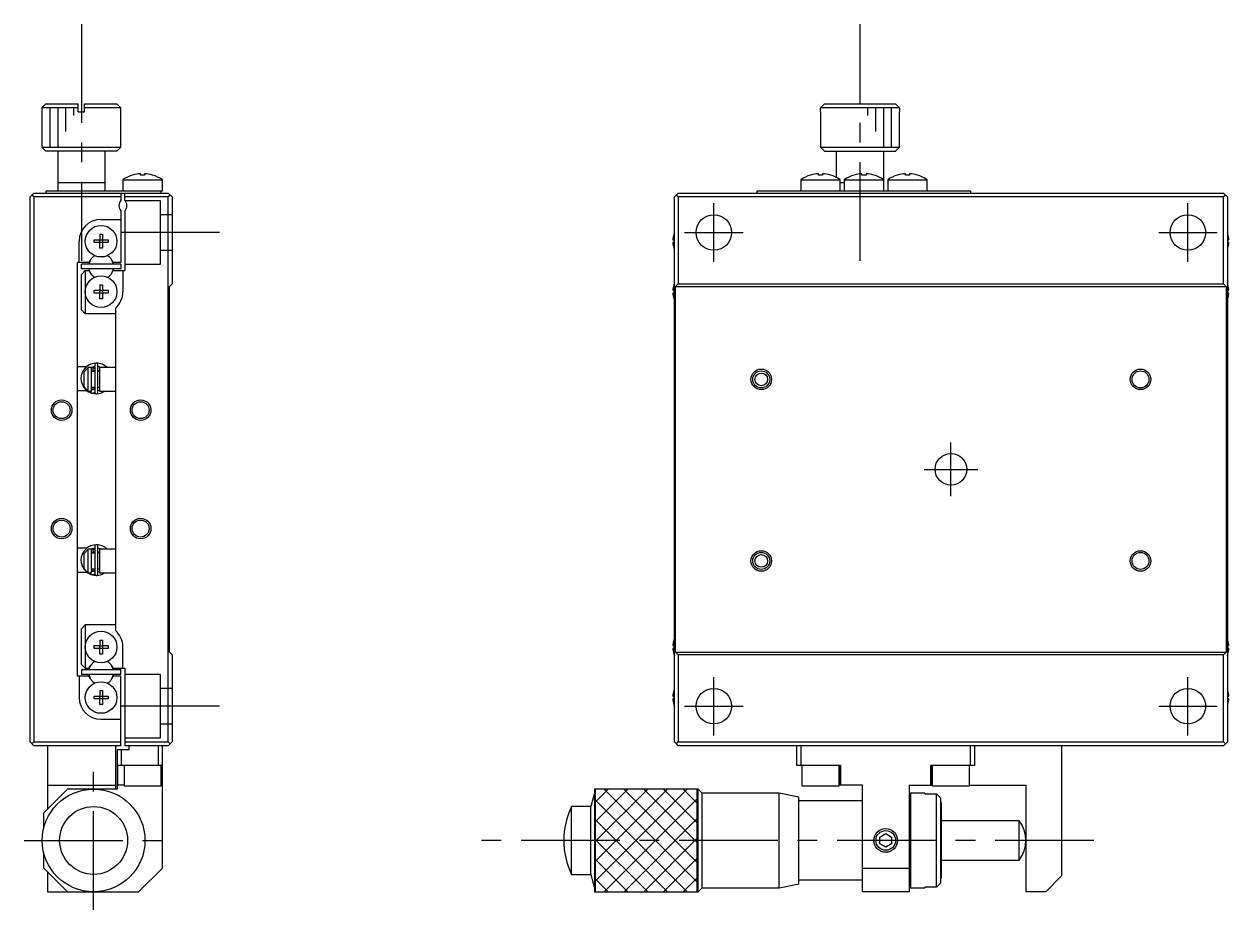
# Model space of a CAD drawing. Extents: x -13 to 389, y 6 to 278.
# Drawn here: x 236.7 to 389.2, y 102.6 to 214.8 of the extents above; entities that cross this region are included whole.
import ezdxf

# ---------------------------------------------------------------- set-up
doc = ezdxf.new("R2010")
doc.units = 0
doc.header["$LTSCALE"] = 10
doc.linetypes.add('CENTER', pattern=[2, 1.25, -0.25, 0.25, -0.25])
doc.linetypes.add('DASHED', pattern=[3.5, 2, -1.5])
doc.layers.get('0').update_dxf_attribs({"linetype": 'CONTINUOUS'})
doc.layers.add('CENTER', color=1, linetype='CENTER')

msp = doc.modelspace()

# ---------------------------------------------------------------- linework, layer by layer
at = {"color": 7, "linetype": 'CONTINUOUS'}
for p, q in [((239.458099, 204.726828), (238.958099, 204.226828)), ((239.458099, 204.726828), (243.558099, 204.726828)), ((243.558099, 203.726828), (243.558099, 204.726828)), ((244.358099, 204.726828), (248.458099, 204.726828)), ((244.358099, 203.726828), (244.358099, 204.726828)), ((248.958099, 204.226828), (248.458099, 204.726828)), ((337.529356, 204.226828), (338.031144, 204.726828)), ((338.031144, 204.726828), (346.995518, 204.726828)), ((346.995518, 204.726828), (347.497305, 204.226828)), ((243.558099, 204.226828), (238.958099, 204.226828)), ((238.958099, 204.226828), (238.958099, 199.226828)), ((243.558099, 203.726828), (244.358099, 203.726828)), ((248.958099, 204.226828), (244.358099, 204.226828)), ((248.958099, 199.226828), (248.958099, 204.226828)), ((337.513331, 203.726828), (337.529356, 203.726828)), ((337.513331, 203.726828), (337.513331, 199.226828)), ((337.529356, 203.726828), (337.529356, 204.226828)), ((347.497305, 204.226828), (337.529356, 204.226828)), ((347.497305, 204.226828), (347.497305, 203.726828)), ((347.497305, 203.726828), (347.513331, 203.726828)), ((347.513331, 199.226828), (347.513331, 203.726828)), ((238.958099, 199.226828), (248.958099, 199.226828)), ((238.958099, 199.226828), (239.458099, 198.726828)), ((248.458099, 198.726828), (239.458099, 198.726828)), ((240.958099, 198.726828), (240.958099, 193.726828)), ((246.958099, 193.726828), (246.958099, 198.726828)), ((248.458099, 198.726828), (248.958099, 199.226828)), ((337.513331, 199.226828), (347.513331, 199.226828)), ((337.513331, 199.226828), (338.013331, 198.726828)), ((338.013331, 198.726828), (347.013331, 198.726828)), ((339.513331, 198.726828), (339.513331, 195.407957)), ((345.513331, 193.726828), (345.513331, 198.726828)), ((347.013331, 198.726828), (347.513331, 199.226828)), ((250.44951, 195.689409), (250.446167, 195.696264)), ((251.448099, 195.689409), (251.448099, 195.861781)), ((251.968099, 195.689409), (251.448099, 195.689409)), ((251.968099, 195.861781), (251.968099, 195.689409)), ((252.970032, 195.696264), (252.966689, 195.689409)), ((336.254741, 195.689409), (336.251398, 195.696264)), ((337.253331, 195.689409), (337.253331, 195.861781)), ((337.773331, 195.689409), (337.253331, 195.689409)), ((337.773331, 195.861781), (337.773331, 195.689409)), ((338.775264, 195.696264), (338.77192, 195.689409)), ((341.754741, 195.689409), (341.751398, 195.696264)), ((342.753331, 195.689409), (342.753331, 195.861781)), ((343.273331, 195.689409), (342.753331, 195.689409)), ((343.273331, 195.861781), (343.273331, 195.689409)), ((344.275264, 195.696264), (344.27192, 195.689409)), ((347.254741, 195.689409), (347.251398, 195.696264)), ((348.253331, 195.689409), (348.253331, 195.861781)), ((348.773331, 195.689409), (348.253331, 195.689409)), ((348.773331, 195.861781), (348.773331, 195.689409)), ((349.775264, 195.696264), (349.77192, 195.689409)), ((239.508099, 193.426828), (239.508099, 193.726828)), ((239.508099, 193.726828), (254.208099, 193.726828)), ((246.958099, 194.726828), (240.958099, 194.726828)), ((249.208099, 195.118485), (254.208099, 195.118485)), ((249.208099, 195.118485), (249.208099, 193.726828)), ((254.008099, 193.726828), (254.008099, 193.426828)), ((254.208099, 193.726828), (254.208099, 195.118485)), ((329.513331, 193.426828), (329.513331, 193.726828)), ((329.513331, 193.726828), (356.513331, 193.726828)), ((335.013331, 195.118485), (335.013331, 193.726828)), ((335.013331, 195.118485), (340.013331, 195.118485)), ((340.013331, 193.726828), (340.013331, 195.118485)), ((340.513331, 194.726828), (340.013331, 194.726828)), ((340.513331, 195.118485), (340.513331, 193.726828)), ((340.513331, 195.118485), (345.513331, 195.118485)), ((346.013331, 195.118485), (346.013331, 193.726828)), ((346.013331, 195.118485), (351.013331, 195.118485)), ((351.013331, 193.726828), (351.013331, 195.118485)), ((356.513331, 193.726828), (356.513331, 193.426828)), ((237.958099, 193.426828), (237.458099, 192.926828)), ((237.458099, 123.926828), (237.458099, 192.926828)), ((237.958099, 192.926828), (237.708099, 193.176828)), ((237.958099, 193.426828), (254.958099, 193.426828)), ((248.958099, 192.926828), (237.958099, 192.926828)), ((237.958099, 192.926828), (237.958099, 123.926828)), ((248.958099, 193.426828), (248.958099, 192.488266)), ((249.458099, 192.488266), (249.458099, 193.426828)), ((254.958099, 192.926828), (249.458099, 192.926828)), ((254.958099, 193.426828), (255.458099, 192.926828)), ((255.208099, 193.176828), (254.958099, 192.926828)), ((254.958099, 123.926828), (254.958099, 192.926828)), ((255.458099, 192.926828), (255.458099, 181.926828)), ((319.513331, 193.426828), (319.013331, 192.926828)), ((319.013331, 123.926828), (319.013331, 192.926828)), ((319.513331, 192.926828), (319.263331, 193.176828)), ((319.513331, 193.426828), (388.513331, 193.426828)), ((388.513331, 192.926828), (319.513331, 192.926828)), ((319.513331, 192.926828), (319.513331, 181.926828)), ((389.013331, 192.926828), (388.513331, 193.426828)), ((388.763331, 193.176828), (388.513331, 192.926828)), ((388.513331, 181.926828), (388.513331, 192.926828)), ((389.013331, 192.926828), (389.013331, 123.926828)), ((248.958099, 191.16539), (248.958099, 184.626828)), ((249.458099, 191.16539), (249.458099, 183.626828)), ((246.408099, 190.076828), (248.958099, 190.076828)), ((246.278099, 188.21319), (246.638099, 188.21319)), ((246.278099, 188.21319), (246.278099, 187.506828)), ((246.638099, 188.21319), (246.638099, 187.506828)), ((318.939187, 188.215444), (318.943809, 188.21319)), ((389.082852, 188.21319), (389.087475, 188.215444)), ((243.658099, 184.626828), (243.658099, 187.326828)), ((245.571738, 187.146828), (245.571738, 187.506828)), ((245.571738, 187.506828), (246.278099, 187.506828)), ((246.278099, 187.146828), (245.571738, 187.146828)), ((246.288472, 187.496456), (246.278099, 187.506828)), ((246.288472, 187.1572), (246.278099, 187.146828)), ((246.278099, 186.440467), (246.278099, 187.146828)), ((246.638099, 186.440467), (246.278099, 186.440467)), ((246.288472, 187.496456), (246.627727, 187.496456)), ((246.288472, 187.1572), (246.288472, 187.496456)), ((246.627727, 187.1572), (246.288472, 187.1572)), ((246.627727, 187.496456), (246.638099, 187.506828)), ((246.627727, 187.496456), (246.627727, 187.1572)), ((246.627727, 187.1572), (246.638099, 187.146828)), ((246.638099, 187.506828), (247.344461, 187.506828)), ((246.638099, 187.146828), (246.638099, 186.440467)), ((247.344461, 187.146828), (246.638099, 187.146828)), ((247.344461, 187.506828), (247.344461, 187.146828)), ((318.823472, 187.506828), (318.943809, 187.506828)), ((318.943809, 187.146828), (318.823472, 187.146828)), ((318.943809, 186.440467), (318.939187, 186.438212)), ((318.943809, 187.506828), (318.943809, 187.146828)), ((389.082852, 187.506828), (389.20319, 187.506828)), ((389.082852, 187.146828), (389.082852, 187.506828)), ((389.20319, 187.146828), (389.082852, 187.146828)), ((389.087475, 186.438212), (389.082852, 186.440467)), ((243.458099, 132.226828), (243.458099, 184.626828)), ((244.913688, 184.626828), (243.458099, 184.626828)), ((245.083284, 184.920578), (244.913688, 184.626828)), ((248.002511, 184.626828), (247.832915, 184.920578)), ((248.958099, 184.626828), (248.002511, 184.626828)), ((243.958099, 183.826828), (243.958099, 184.426828)), ((248.958099, 184.426828), (243.958099, 184.426828)), ((248.958099, 183.826828), (243.958099, 183.826828)), ((243.958099, 183.126828), (244.458099, 183.626828)), ((243.958099, 178.626828), (243.958099, 183.126828)), ((244.458099, 183.626828), (244.913688, 183.626828)), ((244.458099, 183.626828), (244.458099, 178.126828)), ((244.913688, 183.626828), (245.083284, 183.333078)), ((247.832915, 183.333078), (248.002511, 183.626828)), ((248.002511, 183.626828), (249.458099, 183.626828)), ((248.958099, 184.426828), (248.958099, 183.826828)), ((249.208099, 183.626828), (249.208099, 180.926828)), ((246.278099, 181.81319), (246.638099, 181.81319)), ((246.278099, 181.81319), (246.278099, 181.106828)), ((246.638099, 181.81319), (246.638099, 181.106828)), ((255.108099, 181.576828), (255.458099, 181.926828)), ((255.108099, 135.276828), (255.108099, 181.576828)), ((318.939187, 181.815444), (318.943809, 181.81319)), ((319.163331, 181.576828), (319.513331, 181.926828)), ((319.163331, 135.276828), (319.163331, 181.576828)), ((319.163331, 181.576828), (388.863331, 181.576828)), ((319.513331, 181.926828), (388.513331, 181.926828)), ((388.513331, 181.926828), (388.863331, 181.576828)), ((388.863331, 181.576828), (388.863331, 135.276828)), ((389.082852, 181.81319), (389.087475, 181.815444)), ((245.571738, 180.746828), (245.571738, 181.106828)), ((245.571738, 181.106828), (246.278099, 181.106828)), ((246.278099, 180.746828), (245.571738, 180.746828)), ((246.288472, 181.096456), (246.278099, 181.106828)), ((246.288472, 180.7572), (246.278099, 180.746828)), ((246.278099, 180.040467), (246.278099, 180.746828)), ((246.638099, 180.040467), (246.278099, 180.040467)), ((246.288472, 181.096456), (246.627727, 181.096456)), ((246.288472, 180.7572), (246.288472, 181.096456)), ((246.627727, 180.7572), (246.288472, 180.7572)), ((246.627727, 181.096456), (246.638099, 181.106828)), ((246.627727, 181.096456), (246.627727, 180.7572)), ((246.627727, 180.7572), (246.638099, 180.746828)), ((246.638099, 181.106828), (247.344461, 181.106828)), ((246.638099, 180.746828), (246.638099, 180.040467)), ((247.344461, 180.746828), (246.638099, 180.746828)), ((247.344461, 181.106828), (247.344461, 180.746828)), ((318.823472, 181.106828), (318.943809, 181.106828)), ((318.943809, 180.746828), (318.823472, 180.746828)), ((318.943809, 180.040467), (318.939187, 180.038212)), ((318.943809, 181.106828), (318.943809, 180.746828)), ((389.082852, 181.106828), (389.20319, 181.106828)), ((389.082852, 180.746828), (389.082852, 181.106828)), ((389.20319, 180.746828), (389.082852, 180.746828)), ((389.087475, 180.038212), (389.082852, 180.040467)), ((244.458099, 178.126828), (243.958099, 178.626828)), ((248.258099, 178.847766), (248.258099, 138.00589)), ((248.258099, 178.126828), (244.458099, 178.126828)), ((244.60397, 171.426828), (243.458099, 171.426828)), ((244.258099, 170.743343), (244.758099, 171.272511)), ((245.258099, 171.326828), (244.758099, 171.326828)), ((244.758099, 171.326828), (244.758099, 168.326828)), ((245.086625, 171.723999), (245.068667, 171.716204)), ((245.080589, 171.720622), (245.07752, 171.720074)), ((245.142403, 171.746), (245.086206, 171.72481)), ((245.153348, 171.326892), (245.656552, 171.480371)), ((245.238352, 171.365983), (245.239852, 171.366361)), ((245.239617, 171.366251), (245.254178, 171.372031)), ((245.254178, 171.372031), (245.268444, 171.376857)), ((245.258099, 168.326828), (245.258099, 171.326828)), ((245.656593, 170.826828), (245.258099, 170.826828)), ((245.268444, 171.376857), (245.282941, 171.380954)), ((245.282941, 171.380954), (245.297632, 171.384309)), ((245.297632, 171.384309), (245.312478, 171.386913)), ((245.312478, 171.386913), (245.327441, 171.388757)), ((245.327441, 171.388757), (245.342482, 171.389836)), ((245.342482, 171.389836), (245.357562, 171.390146)), ((245.357562, 171.390146), (245.37264, 171.389686)), ((245.37264, 171.389686), (245.387677, 171.388458)), ((245.387677, 171.388458), (245.402633, 171.386464)), ((245.402633, 171.386464), (245.417469, 171.383711)), ((245.417469, 171.383711), (245.432146, 171.380206)), ((245.432146, 171.380206), (245.446625, 171.375959)), ((245.446625, 171.375959), (245.46087, 171.370983)), ((245.458099, 170.826828), (245.458099, 171.372228)), ((245.656593, 170.926828), (245.458099, 170.926828)), ((245.46087, 171.370983), (245.474843, 171.365291)), ((245.474843, 171.365291), (245.488508, 171.3589)), ((245.488508, 171.3589), (245.501832, 171.351828)), ((245.501832, 171.351828), (245.514781, 171.344094)), ((245.514781, 171.344094), (245.527323, 171.335721)), ((245.527323, 171.335721), (245.539426, 171.326731)), ((245.539426, 171.326731), (245.551063, 171.317148)), ((245.551063, 171.317148), (245.562205, 171.306998)), ((245.562205, 171.306998), (245.572826, 171.296309)), ((245.572826, 171.296309), (245.582901, 171.285107)), ((245.582901, 171.285107), (245.592407, 171.273422)), ((245.592407, 171.273422), (245.601322, 171.261285)), ((245.601322, 171.261285), (245.609626, 171.248725)), ((245.609626, 171.248725), (245.617302, 171.235774)), ((245.617302, 171.235774), (245.624331, 171.222464)), ((245.624331, 171.222464), (245.630699, 171.208829)), ((245.630699, 171.208829), (245.636391, 171.194902)), ((245.636391, 171.194902), (245.641397, 171.180715)), ((245.641397, 171.180715), (245.645704, 171.166304)), ((245.645704, 171.166304), (245.649304, 171.151702)), ((245.649304, 171.151702), (245.65219, 171.136946)), ((245.65219, 171.136946), (245.654356, 171.122068)), ((245.654356, 171.122068), (245.655797, 171.107106)), ((245.655797, 171.107106), (245.65651, 171.092093)), ((245.65651, 171.092093), (245.656593, 171.085056)), ((245.656593, 171.686737), (245.656593, 168.186737)), ((246.046593, 168.186737), (246.046593, 171.686737)), ((246.258099, 170.926828), (246.046593, 170.926828)), ((246.258099, 170.826828), (246.046593, 170.826828)), ((246.046648, 171.480048), (246.550274, 171.326915)), ((248.258099, 171.326828), (246.258099, 171.326828)), ((246.258099, 171.326828), (246.258099, 168.326828)), ((246.458099, 171.369559), (246.458099, 171.326828)), ((244.258099, 170.743343), (244.258099, 168.910313)), ((243.458099, 168.426828), (244.627632, 168.426828)), ((244.758099, 168.381145), (244.258099, 168.910313)), ((244.758099, 168.326828), (245.258099, 168.326828)), ((245.057049, 168.162429), (245.084154, 168.15055)), ((245.077329, 168.153448), (245.124455, 168.326827)), ((245.083113, 168.164564), (245.082844, 168.159062)), ((245.082844, 168.159062), (245.083102, 168.154673)), ((245.083102, 168.154673), (245.083542, 168.152465)), ((245.083909, 168.171143), (245.083113, 168.164564)), ((245.083542, 168.152465), (245.086206, 168.148663)), ((245.085225, 168.178756), (245.083909, 168.171143)), ((245.087053, 168.187352), (245.085225, 168.178756)), ((245.086206, 168.148663), (245.116382, 168.136588)), ((245.089382, 168.196875), (245.087053, 168.187352)), ((245.092195, 168.207261), (245.089382, 168.196875)), ((245.095474, 168.218443), (245.092195, 168.207261)), ((245.099198, 168.230347), (245.095474, 168.218443)), ((245.103341, 168.242894), (245.099198, 168.230347)), ((245.107877, 168.256002), (245.103341, 168.242894)), ((245.112776, 168.269584), (245.107877, 168.256002)), ((245.118006, 168.28355), (245.112776, 168.269584)), ((245.116382, 168.136588), (245.148813, 168.125406)), ((245.123531, 168.297809), (245.118006, 168.28355)), ((245.129316, 168.312267), (245.123531, 168.297809)), ((245.135323, 168.326828), (245.129316, 168.312267)), ((245.134609, 168.129748), (245.824443, 167.993019)), ((245.148813, 168.125406), (245.181753, 168.115861)), ((245.181753, 168.115861), (245.215119, 168.107976)), ((245.215119, 168.107976), (245.24883, 168.101768)), ((245.237724, 168.507052), (245.22531, 168.51244)), ((245.24883, 168.101768), (245.282802, 168.097253)), ((245.262402, 168.498561), (245.258073, 168.500044)), ((245.258099, 168.826828), (245.656593, 168.826828)), ((245.276832, 168.494149), (245.262402, 168.498561)), ((245.291468, 168.490476), (245.276832, 168.494149)), ((245.282802, 168.097253), (245.316953, 168.094442)), ((245.306271, 168.487554), (245.291468, 168.490476)), ((245.321202, 168.485391), (245.306271, 168.487554)), ((245.316953, 168.094442), (245.351199, 168.093341)), ((245.336223, 168.483993), (245.321202, 168.485391)), ((245.351293, 168.483363), (245.336223, 168.483993)), ((245.351199, 168.093341), (245.385456, 168.093952)), ((245.366373, 168.483502), (245.351293, 168.483363)), ((245.381422, 168.48441), (245.366373, 168.483502)), ((245.396403, 168.486084), (245.381422, 168.48441)), ((245.385456, 168.093952), (245.419641, 168.096274)), ((245.411275, 168.488517), (245.396403, 168.486084)), ((245.426, 168.491703), (245.411275, 168.488517)), ((245.419641, 168.096274), (245.45367, 168.100302)), ((245.440539, 168.495632), (245.426, 168.491703)), ((245.454857, 168.500291), (245.440539, 168.495632)), ((245.45367, 168.100302), (245.48746, 168.106024)), ((245.468916, 168.505667), (245.454857, 168.500291)), ((245.458099, 168.50144), (245.458099, 168.826828)), ((245.482682, 168.511745), (245.468916, 168.505667)), ((245.496119, 168.518507), (245.482682, 168.511745)), ((245.48746, 168.106024), (245.520928, 168.113428)), ((245.509196, 168.525935), (245.496119, 168.518507)), ((245.521881, 168.534007), (245.509196, 168.525935)), ((245.520928, 168.113428), (245.553993, 168.122495)), ((245.534143, 168.542702), (245.521881, 168.534007)), ((245.545952, 168.551996), (245.534143, 168.542702)), ((245.557282, 168.561864), (245.545952, 168.551996)), ((245.553993, 168.122495), (245.586573, 168.133205)), ((245.568106, 168.572282), (245.557282, 168.561864)), ((245.578399, 168.583222), (245.568106, 168.572282)), ((245.588137, 168.594656), (245.578399, 168.583222)), ((245.586573, 168.133205), (245.618588, 168.14553)), ((245.597299, 168.606555), (245.588137, 168.594656)), ((245.605863, 168.61889), (245.597299, 168.606555)), ((245.613812, 168.63163), (245.605863, 168.61889)), ((245.621126, 168.644744), (245.613812, 168.63163)), ((245.618588, 168.14553), (245.649961, 168.159441)), ((245.627791, 168.658201), (245.621126, 168.644744)), ((245.633791, 168.671967), (245.627791, 168.658201)), ((245.639113, 168.68601), (245.633791, 168.671967)), ((245.643745, 168.700296), (245.639113, 168.68601)), ((245.647678, 168.714792), (245.643745, 168.700296)), ((245.650902, 168.729464), (245.647678, 168.714792)), ((245.649961, 168.159441), (245.658109, 168.163366)), ((245.65341, 168.744276), (245.650902, 168.729464)), ((245.655197, 168.759194), (245.65341, 168.744276)), ((245.656259, 168.774183), (245.655197, 168.759194)), ((245.656593, 168.788417), (245.656259, 168.774183)), ((246.046593, 168.826828), (246.258099, 168.826828)), ((246.258199, 168.435151), (246.046615, 168.393109)), ((246.258099, 168.326828), (248.258099, 168.326828)), ((244.60397, 148.426828), (243.458099, 148.426828)), ((244.258099, 147.743343), (244.758099, 148.272511)), ((245.258099, 148.326828), (244.758099, 148.326828)), ((244.758099, 148.326828), (244.758099, 145.326828)), ((245.086625, 148.723999), (245.068667, 148.716204)), ((245.080589, 148.720622), (245.07752, 148.720074)), ((245.142403, 148.746), (245.086206, 148.72481)), ((245.153348, 148.326892), (245.656552, 148.480371)), ((245.238352, 148.365983), (245.239852, 148.366361)), ((245.239617, 148.366251), (245.254178, 148.372031)), ((245.254178, 148.372031), (245.268444, 148.376857)), ((245.258099, 145.326828), (245.258099, 148.326828)), ((245.268444, 148.376857), (245.282941, 148.380954)), ((245.282941, 148.380954), (245.297632, 148.384309)), ((245.297632, 148.384309), (245.312478, 148.386913)), ((245.312478, 148.386913), (245.327441, 148.388757)), ((245.327441, 148.388757), (245.342482, 148.389836)), ((245.342482, 148.389836), (245.357562, 148.390146)), ((245.357562, 148.390146), (245.37264, 148.389686)), ((245.37264, 148.389686), (245.387677, 148.388458)), ((245.387677, 148.388458), (245.402633, 148.386464)), ((245.402633, 148.386464), (245.417469, 148.383711)), ((245.417469, 148.383711), (245.432146, 148.380206)), ((245.432146, 148.380206), (245.446625, 148.375959)), ((245.446625, 148.375959), (245.46087, 148.370983)), ((245.458099, 147.826828), (245.458099, 148.372228)), ((245.656593, 147.926828), (245.458099, 147.926828)), ((245.46087, 148.370983), (245.474843, 148.365291)), ((245.474843, 148.365291), (245.488508, 148.3589)), ((245.488508, 148.3589), (245.501832, 148.351828)), ((245.501832, 148.351828), (245.514781, 148.344094)), ((245.514781, 148.344094), (245.527323, 148.335721)), ((245.527323, 148.335721), (245.539426, 148.326731)), ((245.539426, 148.326731), (245.551063, 148.317148)), ((245.551063, 148.317148), (245.562205, 148.306998)), ((245.562205, 148.306998), (245.572826, 148.296309)), ((245.572826, 148.296309), (245.582901, 148.285107)), ((245.582901, 148.285107), (245.592407, 148.273422)), ((245.592407, 148.273422), (245.601322, 148.261285)), ((245.601322, 148.261285), (245.609626, 148.248725)), ((245.609626, 148.248725), (245.617302, 148.235774)), ((245.617302, 148.235774), (245.624331, 148.222464)), ((245.624331, 148.222464), (245.630699, 148.208829)), ((245.630699, 148.208829), (245.636391, 148.194902)), ((245.636391, 148.194902), (245.641397, 148.180715)), ((245.641397, 148.180715), (245.645704, 148.166304)), ((245.645704, 148.166304), (245.649304, 148.151702)), ((245.649304, 148.151702), (245.65219, 148.136946)), ((245.65219, 148.136946), (245.654356, 148.122068)), ((245.654356, 148.122068), (245.655797, 148.107106)), ((245.655797, 148.107106), (245.65651, 148.092093)), ((245.65651, 148.092093), (245.656593, 148.085056)), ((245.656593, 148.686737), (245.656593, 145.186737)), ((246.046593, 145.186737), (246.046593, 148.686737)), ((246.258099, 147.926828), (246.046593, 147.926828)), ((246.046648, 148.480048), (246.550274, 148.326915)), ((248.258099, 148.326828), (246.258099, 148.326828)), ((246.258099, 148.326828), (246.258099, 145.326828)), ((246.458099, 148.369559), (246.458099, 148.326828)), ((244.258099, 147.743343), (244.258099, 145.910313)), ((245.656593, 147.826828), (245.258099, 147.826828)), ((246.258099, 147.826828), (246.046593, 147.826828)), ((243.458099, 145.426828), (244.627632, 145.426828)), ((244.758099, 145.381145), (244.258099, 145.910313)), ((244.758099, 145.326828), (245.258099, 145.326828)), ((245.057049, 145.162429), (245.077898, 145.153247)), ((245.077329, 145.153448), (245.124455, 145.326827)), ((245.083116, 145.164595), (245.082844, 145.159089)), ((245.082844, 145.159089), (245.083099, 145.154695)), ((245.083099, 145.154695), (245.083542, 145.152465)), ((245.083914, 145.171176), (245.083116, 145.164595)), ((245.083542, 145.152465), (245.086206, 145.148663)), ((245.085232, 145.178791), (245.083914, 145.171176)), ((245.087062, 145.187388), (245.085232, 145.178791)), ((245.086206, 145.148663), (245.116382, 145.136588)), ((245.089391, 145.19691), (245.087062, 145.187388)), ((245.092205, 145.207296), (245.089391, 145.19691)), ((245.095484, 145.218476), (245.092205, 145.207296)), ((245.099207, 145.230378), (245.095484, 145.218476)), ((245.10335, 145.242922), (245.099207, 145.230378)), ((245.107886, 145.256026), (245.10335, 145.242922)), ((245.112784, 145.269603), (245.107886, 145.256026)), ((245.118012, 145.283565), (245.112784, 145.269603)), ((245.116382, 145.136588), (245.148813, 145.125406)), ((245.123535, 145.29782), (245.118012, 145.283565)), ((245.129318, 145.312272), (245.123535, 145.29782)), ((245.135323, 145.326828), (245.129318, 145.312272)), ((245.134609, 145.129748), (245.824443, 144.993019)), ((245.148813, 145.125406), (245.181753, 145.115861)), ((245.181753, 145.115861), (245.215119, 145.107976)), ((245.215119, 145.107976), (245.24883, 145.101768)), ((245.237724, 145.507052), (245.22531, 145.51244)), ((245.24883, 145.101768), (245.282802, 145.097253)), ((245.262402, 145.498561), (245.258073, 145.500044)), ((245.258099, 145.826828), (245.656593, 145.826828)), ((245.276832, 145.494149), (245.262402, 145.498561)), ((245.291468, 145.490476), (245.276832, 145.494149)), ((245.282802, 145.097253), (245.316953, 145.094442)), ((245.306271, 145.487554), (245.291468, 145.490476)), ((245.321202, 145.485391), (245.306271, 145.487554)), ((245.316953, 145.094442), (245.351199, 145.093341)), ((245.336223, 145.483993), (245.321202, 145.485391)), ((245.351293, 145.483363), (245.336223, 145.483993)), ((245.351199, 145.093341), (245.385456, 145.093952)), ((245.366373, 145.483502), (245.351293, 145.483363)), ((245.381422, 145.48441), (245.366373, 145.483502)), ((245.396403, 145.486084), (245.381422, 145.48441)), ((245.385456, 145.093952), (245.419641, 145.096274)), ((245.411275, 145.488517), (245.396403, 145.486084)), ((245.426, 145.491703), (245.411275, 145.488517)), ((245.419641, 145.096274), (245.45367, 145.100302)), ((245.440539, 145.495632), (245.426, 145.491703)), ((245.454857, 145.500291), (245.440539, 145.495632)), ((245.45367, 145.100302), (245.48746, 145.106024)), ((245.468916, 145.505667), (245.454857, 145.500291)), ((245.458099, 145.50144), (245.458099, 145.826828)), ((245.482682, 145.511745), (245.468916, 145.505667)), ((245.496119, 145.518507), (245.482682, 145.511745)), ((245.48746, 145.106024), (245.520928, 145.113428)), ((245.509196, 145.525935), (245.496119, 145.518507)), ((245.521881, 145.534007), (245.509196, 145.525935)), ((245.520928, 145.113428), (245.553993, 145.122495)), ((245.534143, 145.542702), (245.521881, 145.534007)), ((245.545952, 145.551996), (245.534143, 145.542702)), ((245.557282, 145.561864), (245.545952, 145.551996)), ((245.553993, 145.122495), (245.586573, 145.133205)), ((245.568106, 145.572282), (245.557282, 145.561864)), ((245.578399, 145.583222), (245.568106, 145.572282)), ((245.588137, 145.594656), (245.578399, 145.583222)), ((245.586573, 145.133205), (245.618588, 145.14553)), ((245.597299, 145.606555), (245.588137, 145.594656)), ((245.605863, 145.61889), (245.597299, 145.606555)), ((245.613812, 145.63163), (245.605863, 145.61889)), ((245.621126, 145.644744), (245.613812, 145.63163)), ((245.618588, 145.14553), (245.649961, 145.159441)), ((245.627791, 145.658201), (245.621126, 145.644744)), ((245.633791, 145.671967), (245.627791, 145.658201)), ((245.639113, 145.68601), (245.633791, 145.671967)), ((245.643745, 145.700296), (245.639113, 145.68601)), ((245.647678, 145.714792), (245.643745, 145.700296)), ((245.650902, 145.729464), (245.647678, 145.714792)), ((245.649961, 145.159441), (245.658109, 145.163366)), ((245.65341, 145.744276), (245.650902, 145.729464)), ((245.655197, 145.759194), (245.65341, 145.744276)), ((245.656259, 145.774183), (245.655197, 145.759194)), ((245.656593, 145.788417), (245.656259, 145.774183)), ((246.046593, 145.826828), (246.258099, 145.826828)), ((246.258199, 145.435151), (246.046615, 145.393109)), ((246.258099, 145.326828), (248.258099, 145.326828)), ((243.958099, 138.226828), (244.458099, 138.726828)), ((243.958099, 133.726828), (243.958099, 138.226828)), ((248.258099, 138.726828), (244.458099, 138.726828)), ((244.458099, 138.726828), (244.458099, 133.226828)), ((245.571738, 135.746828), (245.571738, 136.106828)), ((245.571738, 136.106828), (246.278099, 136.106828)), ((246.278099, 135.746828), (245.571738, 135.746828)), ((246.278099, 136.81319), (246.638099, 136.81319)), ((246.278099, 136.81319), (246.278099, 136.106828)), ((246.288472, 136.096456), (246.278099, 136.106828)), ((246.288472, 135.7572), (246.278099, 135.746828)), ((246.278099, 135.040467), (246.278099, 135.746828)), ((246.288472, 136.096456), (246.627727, 136.096456)), ((246.288472, 135.7572), (246.288472, 136.096456)), ((246.627727, 135.7572), (246.288472, 135.7572)), ((246.627727, 136.096456), (246.638099, 136.106828)), ((246.627727, 136.096456), (246.627727, 135.7572)), ((246.627727, 135.7572), (246.638099, 135.746828)), ((246.638099, 136.81319), (246.638099, 136.106828)), ((246.638099, 136.106828), (247.344461, 136.106828)), ((246.638099, 135.746828), (246.638099, 135.040467)), ((247.344461, 135.746828), (246.638099, 135.746828)), ((247.344461, 136.106828), (247.344461, 135.746828)), ((249.208099, 133.226828), (249.208099, 135.926828)), ((318.823472, 136.106828), (318.943809, 136.106828)), ((318.943809, 135.746828), (318.823472, 135.746828)), ((318.939187, 136.815444), (318.943809, 136.81319)), ((318.943809, 136.106828), (318.943809, 135.746828)), ((389.082852, 136.81319), (389.087475, 136.815444)), ((389.082852, 136.106828), (389.20319, 136.106828)), ((389.082852, 135.746828), (389.082852, 136.106828)), ((389.20319, 135.746828), (389.082852, 135.746828)), ((246.638099, 135.040467), (246.278099, 135.040467)), ((255.458099, 134.926828), (255.108099, 135.276828)), ((255.458099, 134.926828), (255.458099, 123.926828)), ((318.943809, 135.040467), (318.939187, 135.038212)), ((319.513331, 134.926828), (319.163331, 135.276828)), ((319.163331, 135.276828), (388.863331, 135.276828)), ((319.513331, 134.926828), (319.513331, 123.926828)), ((388.513331, 134.926828), (319.513331, 134.926828)), ((388.863331, 135.276828), (388.513331, 134.926828)), ((388.513331, 123.926828), (388.513331, 134.926828)), ((389.087475, 135.038212), (389.082852, 135.040467)), ((244.458099, 133.226828), (243.958099, 133.726828)), ((243.958099, 133.026828), (243.958099, 132.426828)), ((248.958099, 133.026828), (243.958099, 133.026828)), ((244.458099, 133.226828), (244.913688, 133.226828)), ((244.913688, 133.226828), (245.083284, 133.520578)), ((247.832915, 133.520578), (248.002511, 133.226828)), ((248.002511, 133.226828), (249.458099, 133.226828)), ((248.958099, 132.426828), (248.958099, 133.026828)), ((249.458099, 133.226828), (249.458099, 123.426828)), ((244.913688, 132.226828), (243.458099, 132.226828)), ((243.658099, 132.226828), (243.658099, 129.526828)), ((248.958099, 132.426828), (243.958099, 132.426828)), ((245.083284, 131.933078), (244.913688, 132.226828)), ((248.002511, 132.226828), (247.832915, 131.933078)), ((248.958099, 132.226828), (248.002511, 132.226828)), ((248.958099, 123.426828), (248.958099, 132.226828)), ((245.571738, 129.346828), (245.571738, 129.706828)), ((245.571738, 129.706828), (246.278099, 129.706828)), ((246.278099, 130.41319), (246.638099, 130.41319)), ((246.278099, 130.41319), (246.278099, 129.706828)), ((246.288472, 129.696456), (246.278099, 129.706828)), ((246.288472, 129.696456), (246.627727, 129.696456)), ((246.288472, 129.3572), (246.288472, 129.696456)), ((246.627727, 129.696456), (246.638099, 129.706828)), ((246.627727, 129.696456), (246.627727, 129.3572)), ((246.638099, 130.41319), (246.638099, 129.706828)), ((246.638099, 129.706828), (247.344461, 129.706828)), ((247.344461, 129.706828), (247.344461, 129.346828)), ((318.823472, 129.706828), (318.943809, 129.706828)), ((318.939187, 130.415444), (318.943809, 130.41319)), ((318.943809, 129.706828), (318.943809, 129.346828)), ((389.082852, 130.41319), (389.087475, 130.415444)), ((389.082852, 129.706828), (389.20319, 129.706828)), ((389.082852, 129.346828), (389.082852, 129.706828)), ((246.278099, 129.346828), (245.571738, 129.346828)), ((246.288472, 129.3572), (246.278099, 129.346828)), ((246.278099, 128.640467), (246.278099, 129.346828)), ((246.638099, 128.640467), (246.278099, 128.640467)), ((246.627727, 129.3572), (246.288472, 129.3572)), ((246.627727, 129.3572), (246.638099, 129.346828)), ((246.638099, 129.346828), (246.638099, 128.640467)), ((247.344461, 129.346828), (246.638099, 129.346828)), ((318.943809, 129.346828), (318.823472, 129.346828)), ((318.943809, 128.640467), (318.939187, 128.638212)), ((389.20319, 129.346828), (389.082852, 129.346828)), ((389.087475, 128.638212), (389.082852, 128.640467)), ((246.408099, 126.776828), (248.958099, 126.776828)), ((237.958099, 123.426828), (237.458099, 123.926828)), ((237.708099, 123.676828), (237.958099, 123.926828)), ((237.958099, 123.926828), (248.958099, 123.926828)), ((249.458099, 123.926828), (254.958099, 123.926828)), ((254.958099, 123.926828), (255.208099, 123.676828)), ((254.958099, 123.426828), (255.458099, 123.926828)), ((319.013331, 123.926828), (319.513331, 123.426828)), ((319.263331, 123.676828), (319.513331, 123.926828)), ((319.513331, 123.926828), (388.513331, 123.926828)), ((388.513331, 123.926828), (388.763331, 123.676828)), ((388.513331, 123.426828), (389.013331, 123.926828)), ((248.958099, 123.426828), (237.958099, 123.426828)), ((239.658099, 123.426828), (239.658099, 115.376828)), ((248.258099, 123.426828), (248.258099, 117.926828)), ((248.508099, 122.926828), (248.508099, 117.926828)), ((248.508099, 122.926828), (250.008099, 122.926828)), ((249.008099, 122.926828), (249.008099, 120.926828)), ((254.958099, 123.426828), (249.458099, 123.426828)), ((250.008099, 122.926828), (250.008099, 123.426828)), ((253.708099, 120.926828), (253.708099, 123.426828)), ((254.208099, 107.926828), (254.208099, 123.426828)), ((388.513331, 123.426828), (319.513331, 123.426828)), ((334.513331, 120.926828), (334.513331, 123.426828)), ((335.013331, 123.426828), (335.013331, 120.926828)), ((356.513331, 120.926828), (356.513331, 123.426828)), ((357.013331, 123.426828), (357.013331, 120.926828)), ((368.013331, 123.426828), (368.013331, 106.926828)), ((254.208099, 120.926828), (248.508099, 120.926828)), ((248.548363, 120.926828), (248.548363, 118.426828)), ((249.358099, 120.926828), (249.358099, 118.326828)), ((254.058099, 118.326828), (254.058099, 120.926828)), ((254.138921, 118.426828), (254.138921, 120.926828)), ((340.060858, 120.926828), (334.513331, 120.926828)), ((335.163331, 120.926828), (335.163331, 118.326828)), ((339.863331, 118.326828), (339.863331, 120.926828)), ((340.031486, 118.426828), (340.031486, 120.926828)), ((340.060858, 120.926828), (340.060858, 118.426828)), ((351.465803, 118.426828), (351.465803, 120.926828)), ((357.013331, 120.926828), (351.465803, 120.926828)), ((351.495175, 120.926828), (351.495175, 118.426828)), ((351.663331, 120.926828), (351.663331, 118.326828)), ((356.363331, 118.326828), (356.363331, 120.926828)), ((242.208099, 117.926828), (239.208099, 114.926828)), ((239.658099, 118.426828), (248.258099, 118.426828)), ((248.508099, 117.926828), (242.208099, 117.926828)), ((249.358099, 118.426828), (248.508099, 118.426828)), ((249.358099, 118.326828), (254.058099, 118.326828)), ((254.208099, 118.426828), (254.058099, 118.426828)), ((309.013324, 117.926827), (308.423836, 115.726828)), ((321.913325, 117.926827), (308.913324, 117.926827)), ((308.913324, 117.926827), (308.913324, 104.926829)), ((322.013325, 117.926827), (309.013324, 117.926827)), ((309.013324, 104.926829), (309.013324, 117.926827)), ((321.913325, 104.926829), (321.913325, 117.926827)), ((322.513327, 117.426824), (322.013325, 117.926827)), ((322.013325, 104.926829), (322.013325, 117.926827)), ((332.263332, 117.426824), (322.513327, 117.426824)), ((322.513327, 105.426832), (322.513327, 117.426824)), ((334.763331, 116.926825), (332.263332, 117.426824)), ((332.263332, 105.426832), (332.263332, 117.426824)), ((335.163331, 118.326828), (339.863331, 118.326828)), ((342.813331, 118.426828), (339.863331, 118.426828)), ((342.813331, 104.926828), (342.813331, 118.426828)), ((348.713331, 118.426828), (351.663331, 118.426828)), ((348.713331, 118.426828), (348.713331, 104.926828)), ((348.913331, 117.426828), (348.713331, 117.226828)), ((348.913331, 117.426828), (348.913331, 105.426828)), ((350.713331, 117.426828), (348.913331, 117.426828)), ((350.713331, 117.426828), (350.713331, 117.342908)), ((351.663331, 118.326828), (356.363331, 118.326828)), ((356.363331, 118.426828), (363.513331, 118.426828)), ((363.513331, 118.426828), (363.513331, 104.926828)), ((334.763331, 105.926831), (334.763331, 116.926825)), ((342.813331, 116.426828), (334.763331, 116.426828)), ((350.713331, 117.342908), (352.213331, 117.342908)), ((352.213331, 105.510748), (352.213331, 117.342908)), ((352.213331, 117.342908), (352.713331, 116.835155)), ((352.713331, 116.835155), (352.713331, 106.018501)), ((352.813331, 116.176828), (352.713331, 116.176828)), ((352.813331, 106.676828), (352.813331, 116.176828)), ((239.208099, 113.026824), (239.208099, 114.926828)), ((308.423836, 115.726828), (306.013325, 115.726828)), ((306.013325, 107.126828), (306.013325, 115.726828)), ((308.423836, 107.126828), (308.423836, 115.726828)), ((362.635822, 113.926824), (352.813331, 113.926824)), ((362.635822, 108.926832), (362.635822, 113.926824)), ((345.013331, 111.859841), (345.763331, 112.292853)), ((345.013331, 110.993815), (345.013331, 111.859841)), ((345.763331, 112.292853), (346.513331, 111.859841)), ((346.513331, 111.859841), (346.513331, 110.993815)), ((239.208099, 107.926828), (239.208099, 109.826832)), ((345.763331, 110.560803), (345.013331, 110.993815)), ((346.513331, 110.993815), (345.763331, 110.560803)), ((352.813331, 108.926832), (362.635822, 108.926832)), ((239.208099, 107.926828), (242.208099, 104.926828)), ((239.658099, 107.476828), (239.658099, 104.926828)), ((251.208099, 104.926828), (254.208099, 107.926828)), ((306.013325, 107.126828), (308.423836, 107.126828)), ((308.423836, 107.126828), (309.013324, 104.926829)), ((342.813331, 107.926828), (348.713331, 107.926828)), ((366.013331, 104.926828), (368.013331, 106.926828)), ((322.013325, 104.926829), (322.513327, 105.426832)), ((322.513327, 105.426832), (332.263332, 105.426832)), ((332.263332, 105.426832), (334.763331, 105.926831)), ((334.763331, 106.426828), (342.813331, 106.426828)), ((348.713331, 105.626828), (348.913331, 105.426828)), ((348.913331, 105.426828), (350.713331, 105.426828)), ((350.713331, 105.510748), (350.713331, 105.426828)), ((352.213331, 105.510748), (350.713331, 105.510748)), ((352.713331, 106.018501), (352.213331, 105.510748)), ((352.713331, 106.676828), (352.813331, 106.676828)), ((239.658099, 104.926828), (251.208099, 104.926828)), ((308.913324, 104.926829), (321.913325, 104.926829)), ((309.013324, 104.926829), (322.013325, 104.926829)), ((348.713331, 104.926828), (342.813331, 104.926828)), ((366.013331, 104.926828), (363.513331, 104.926828))]:
    msp.add_line(p, q, dxfattribs=at)
at = {"color": 3, "linetype": 'CONTINUOUS'}
for p, q in [((239.958099, 204.226828), (239.958099, 199.226828)), ((240.958099, 204.226828), (240.958099, 199.226828)), ((241.958099, 204.226828), (241.958099, 201.226828)), ((242.958099, 204.226828), (242.958099, 203.226828)), ((343.513331, 203.226828), (343.513331, 204.226828)), ((344.513331, 201.226828), (344.513331, 204.226828)), ((345.513331, 199.226828), (345.513331, 204.226828)), ((346.513331, 199.226828), (346.513331, 204.226828)), ((308.913324, 116.194752), (310.645398, 117.926827)), ((308.913324, 113.694752), (313.145398, 117.926827)), ((308.913324, 111.194752), (315.645398, 117.926827)), ((308.913324, 108.694752), (318.145398, 117.926827)), ((308.913324, 106.194752), (320.645398, 117.926827)), ((310.138088, 117.926827), (321.913325, 106.151591)), ((312.638088, 117.926827), (321.913325, 108.651591)), ((315.138088, 117.926827), (321.913325, 111.151591)), ((317.638088, 117.926827), (321.913325, 113.651591)), ((320.138088, 117.926827), (321.913325, 116.151591)), ((308.913324, 116.651592), (320.638086, 104.926829)), ((310.1454, 104.926829), (321.913325, 116.694753)), ((308.913324, 114.151592), (318.138086, 104.926829)), ((312.6454, 104.926829), (321.913325, 114.194753)), ((308.913324, 111.651592), (315.638086, 104.926829)), ((315.1454, 104.926829), (321.913325, 111.694753)), ((308.913324, 109.151592), (313.138086, 104.926829)), ((317.6454, 104.926829), (321.913325, 109.194753)), ((308.913324, 106.651592), (310.638086, 104.926829)), ((320.1454, 104.926829), (321.913325, 106.694753))]:
    msp.add_line(p, q, dxfattribs=at)
at = {"color": 3, "linetype": 'DASHED'}
for p, q in [((253.958099, 192.426828), (249.508499, 192.426828)), ((253.958099, 184.426828), (253.958099, 192.426828)), ((255.458099, 190.676828), (253.958099, 190.676828)), ((253.958099, 186.176828), (255.458099, 186.176828)), ((249.458099, 184.426828), (253.958099, 184.426828)), ((253.958099, 132.426828), (249.458099, 132.426828)), ((253.958099, 124.426828), (253.958099, 132.426828)), ((255.458099, 130.676828), (253.958099, 130.676828)), ((253.958099, 126.176828), (255.458099, 126.176828)), ((249.458099, 124.426828), (253.958099, 124.426828))]:
    msp.add_line(p, q, dxfattribs=at)
at = {"color": 7, "linetype": 'CONTINUOUS'}
for centre, radius in [((324.013331, 188.426828), 2.25), ((384.013331, 188.426828), 2.25), ((246.458099, 187.326828), 2), ((246.458099, 180.926828), 2), ((330.013331, 169.826828), 1.075), ((378.013331, 169.826828), 1.075), ((330.013331, 169.826828), 0.8), ((241.458099, 165.926828), 1.075), ((251.458099, 165.926828), 1.075), ((354.013331, 158.426828), 2), ((241.458099, 150.926828), 1.075), ((251.458099, 150.926828), 1.075), ((330.013331, 146.826828), 1.075), ((330.013331, 146.826828), 0.8), ((378.013331, 146.826828), 1.075), ((246.458099, 135.926828), 2), ((246.458099, 129.526828), 2), ((324.013331, 128.426828), 2.25), ((384.013331, 128.426828), 2.25), ((245.508099, 111.426828), 6.499999), ((245.508099, 111.426828), 4.3), ((345.763331, 111.426828), 1.25)]:
    msp.add_circle(centre, radius, dxfattribs=at)
at = {"color": 3, "linetype": 'CONTINUOUS'}
for centre, radius in [((330.013331, 169.826828), 1.3), ((378.013331, 169.826828), 1.3), ((241.458099, 165.926828), 1.3), ((251.458099, 165.926828), 1.3), ((241.458099, 150.926828), 1.3), ((251.458099, 150.926828), 1.3), ((330.013331, 146.826828), 1.3), ((378.013331, 146.826828), 1.3), ((345.763331, 111.426828), 1.5)]:
    msp.add_circle(centre, radius, dxfattribs=at)
at = {"color": 7, "linetype": 'CONTINUOUS'}
for centre, radius, start, end in [((251.708099, 191.376828), 4.5, 106.285843, 123.748989), ((251.708099, 191.376828), 4.492483, 93.317816, 106.26943), ((251.708099, 191.376828), 4.492483, 73.73057, 86.682184), ((251.708099, 191.376828), 4.5, 56.251011, 73.714157), ((337.513331, 191.376828), 4.5, 106.285843, 123.748989), ((337.513331, 191.376828), 4.492483, 93.317816, 106.26943), ((337.513331, 191.376828), 4.492483, 73.73057, 86.682184), ((337.513331, 191.376828), 4.5, 56.251011, 73.714157), ((343.013331, 191.376828), 4.5, 106.285843, 123.748989), ((343.013331, 191.376828), 4.492483, 93.317816, 106.26943), ((343.013331, 191.376828), 4.492483, 73.73057, 86.682184), ((343.013331, 191.376828), 4.5, 56.251011, 73.714157), ((348.513331, 191.376828), 4.5, 106.285843, 123.748989), ((348.513331, 191.376828), 4.492483, 93.317816, 106.26943), ((348.513331, 191.376828), 4.492483, 73.73057, 86.682184), ((348.513331, 191.376828), 4.5, 56.251011, 73.714157), ((249.708099, 191.826828), 1, 138.590378, 221.409622), ((248.708099, 191.826828), 1, 318.590378, 41.409622), ((246.408099, 187.326828), 2.75, 90, 180), ((322.013331, 187.326828), 3.194933, 163.893288, 176.770291), ((322.013331, 187.326828), 3.2, 159.635865, 163.877467), ((386.013331, 187.326828), 3.2, 16.122533, 20.364135), ((386.013331, 187.326828), 3.194933, 3.229709, 16.106712), ((322.013331, 187.326828), 3.194933, 183.229709, 196.106712), ((322.013331, 187.326828), 3.2, 196.122533, 200.364135), ((386.013331, 187.326828), 3.2, 339.635865, 343.877467), ((386.013331, 187.326828), 3.194933, 343.893288, 356.770291), ((246.458099, 184.126827), 1.5875, 150, 169.10691), ((246.458099, 184.126828), 1.5875, 135, 150), ((246.573099, 184.012018), 1.75, 121.886504, 135.004406), ((246.458099, 184.126827), 1.5875, 120.433182, 134.999974), ((246.458099, 184.126827), 1.5875, 45.000026, 59.566818), ((246.343099, 184.012018), 1.75, 44.995594, 58.113496), ((246.458099, 184.126828), 1.5875, 30, 45), ((246.458099, 184.126827), 1.5875, 10.89309, 30), ((246.458099, 184.126827), 1.5875, 190.893016, 239.566737), ((246.573099, 184.241638), 1.75, 224.995594, 238.113496), ((246.458099, 184.126827), 1.5875, 300.433263, 349.106984), ((246.343099, 184.241638), 1.75, 301.886504, 315.004406), ((322.013331, 180.926828), 3.194933, 163.893288, 176.770291), ((322.013331, 180.926828), 3.2, 159.635865, 163.877467), ((386.013331, 180.926828), 3.2, 16.122533, 20.364135), ((386.013331, 180.926828), 3.194933, 3.229709, 16.106712), ((246.458099, 180.926828), 2.75, 310.885193, 0), ((322.013331, 180.926828), 3.194933, 183.229709, 196.106712), ((322.013331, 180.926828), 3.2, 196.122533, 200.364135), ((386.013331, 180.926828), 3.2, 339.635865, 343.877467), ((386.013331, 180.926828), 3.194933, 343.893288, 356.770291), ((245.851908, 169.936596), 1.944084, 90.719787, 246.812363), ((245.851593, 171.686737), 0.195, 0, 180), ((245.852853, 169.940147), 1.940453, 45.632122, 89.301655), ((245.851593, 168.186737), 0.195, 180, 0), ((245.849684, 169.943452), 1.950705, 270.710984, 304.007692), ((245.851908, 146.936596), 1.944084, 90.719787, 246.812363), ((245.851593, 148.686737), 0.195, 0, 180), ((245.852853, 146.940147), 1.940453, 45.632122, 89.301655), ((245.851593, 145.186737), 0.195, 180, 0), ((245.849684, 146.943452), 1.950705, 270.710984, 304.007692), ((246.458099, 135.926828), 2.75, 0, 49.114807), ((322.013331, 135.926828), 3.194933, 163.893288, 176.770291), ((322.013331, 135.926828), 3.194933, 183.229709, 196.106712), ((322.013331, 135.926828), 3.2, 159.635865, 163.877467), ((386.013331, 135.926828), 3.2, 16.122533, 20.364135), ((386.013331, 135.926828), 3.194933, 3.229709, 16.106712), ((386.013331, 135.926828), 3.194933, 343.893288, 356.770291), ((322.013331, 135.926828), 3.2, 196.122533, 200.364135), ((386.013331, 135.926828), 3.2, 339.635865, 343.877467), ((246.458099, 132.726829), 1.5875, 120.433263, 169.106984), ((246.573099, 132.612018), 1.75, 121.886504, 135.004406), ((246.458099, 132.726829), 1.5875, 10.893016, 59.566737), ((246.343099, 132.612018), 1.75, 44.995594, 58.113496), ((246.458099, 132.726829), 1.5875, 190.89309, 210.000031), ((246.458099, 132.726828), 1.5875, 210, 225), ((246.458099, 132.726829), 1.5875, 225.000026, 239.566818), ((246.573099, 132.841638), 1.75, 224.995594, 238.113496), ((246.458099, 132.726829), 1.5875, 300.433182, 315.047696), ((246.343099, 132.841638), 1.75, 301.886504, 315.090487), ((246.458099, 132.726828), 1.5875, 315.094892, 330), ((246.458099, 132.726829), 1.5875, 329.999969, 349.10691), ((322.013331, 129.526828), 3.194933, 163.893288, 176.770291), ((322.013331, 129.526828), 3.2, 159.635865, 163.877467), ((386.013331, 129.526828), 3.2, 16.122533, 20.364135), ((386.013331, 129.526828), 3.194933, 3.229709, 16.106712), ((246.408099, 129.526828), 2.75, 180, 270), ((322.013331, 129.526828), 3.194933, 183.229709, 196.106712), ((322.013331, 129.526828), 3.2, 196.122533, 200.364135), ((386.013331, 129.526828), 3.2, 339.635865, 343.877467), ((386.013331, 129.526828), 3.194933, 343.893288, 356.770291), ((314.758325, 111.426826), 9.745001, 153.816202, 206.183785), ((359.513326, 111.426825), 3.999997, 321.317827, 38.682205)]:
    msp.add_arc(centre, radius, start, end, dxfattribs=at)
at = {"layer": 'CENTER', "color": 1, "linetype": 'CENTER'}
for p, q in [((243.958099, 214.826828), (243.958099, 184.826828)), ((342.513331, 184.826828), (342.513331, 214.826828)), ((324.013331, 184.726828), (324.013331, 192.126828)), ((384.013331, 184.726828), (384.013331, 192.126828)), ((261.458099, 188.426828), (246.458099, 188.426828)), ((320.313331, 188.426828), (327.713331, 188.426828)), ((380.313331, 188.426828), (387.713331, 188.426828)), ((354.013331, 155.026828), (354.013331, 161.826828)), ((350.613331, 158.426828), (357.413331, 158.426828)), ((324.013331, 124.726828), (324.013331, 132.126828)), ((384.013331, 124.726828), (384.013331, 132.126828)), ((261.458099, 128.426828), (246.458099, 128.426828)), ((320.313331, 128.426828), (327.713331, 128.426828)), ((380.313331, 128.426828), (387.713331, 128.426828)), ((245.508099, 102.626829), (245.508099, 120.226827)), ((236.708101, 111.426828), (254.308098, 111.426828)), ((372.108257, 111.426828), (292.108257, 111.426828))]:
    msp.add_line(p, q, dxfattribs=at)

doc.saveas('drawing.dxf')
